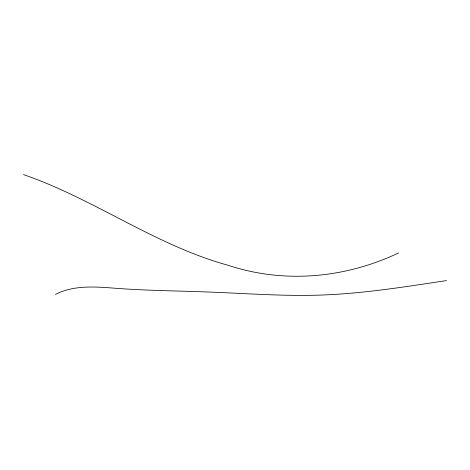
<?xml version="1.0" encoding="UTF-8"?>
<svg xmlns="http://www.w3.org/2000/svg" width="470" height="470" viewBox="0 0 470 470"><rect width="100%" height="100%" fill="white"/><g stroke="black" fill="none" stroke-linecap="round" stroke-linejoin="round"><path stroke-width="0.7" d="M55.425 294.414C75.171 284.309 97.989 286.982 119.274 288.551C151.152 290.766 183.13 290.936 215.049 292.281C252.29 293.832 289.573 296.57 326.862 294.831C367.035 292.963 406.791 286.577 446.5 280.59M398.613 252.948C344.951 278.299 284.127 283.945 227.368 265.062C155.076 245.087 94.012 198.851 23.5 174.611"/></g></svg>
